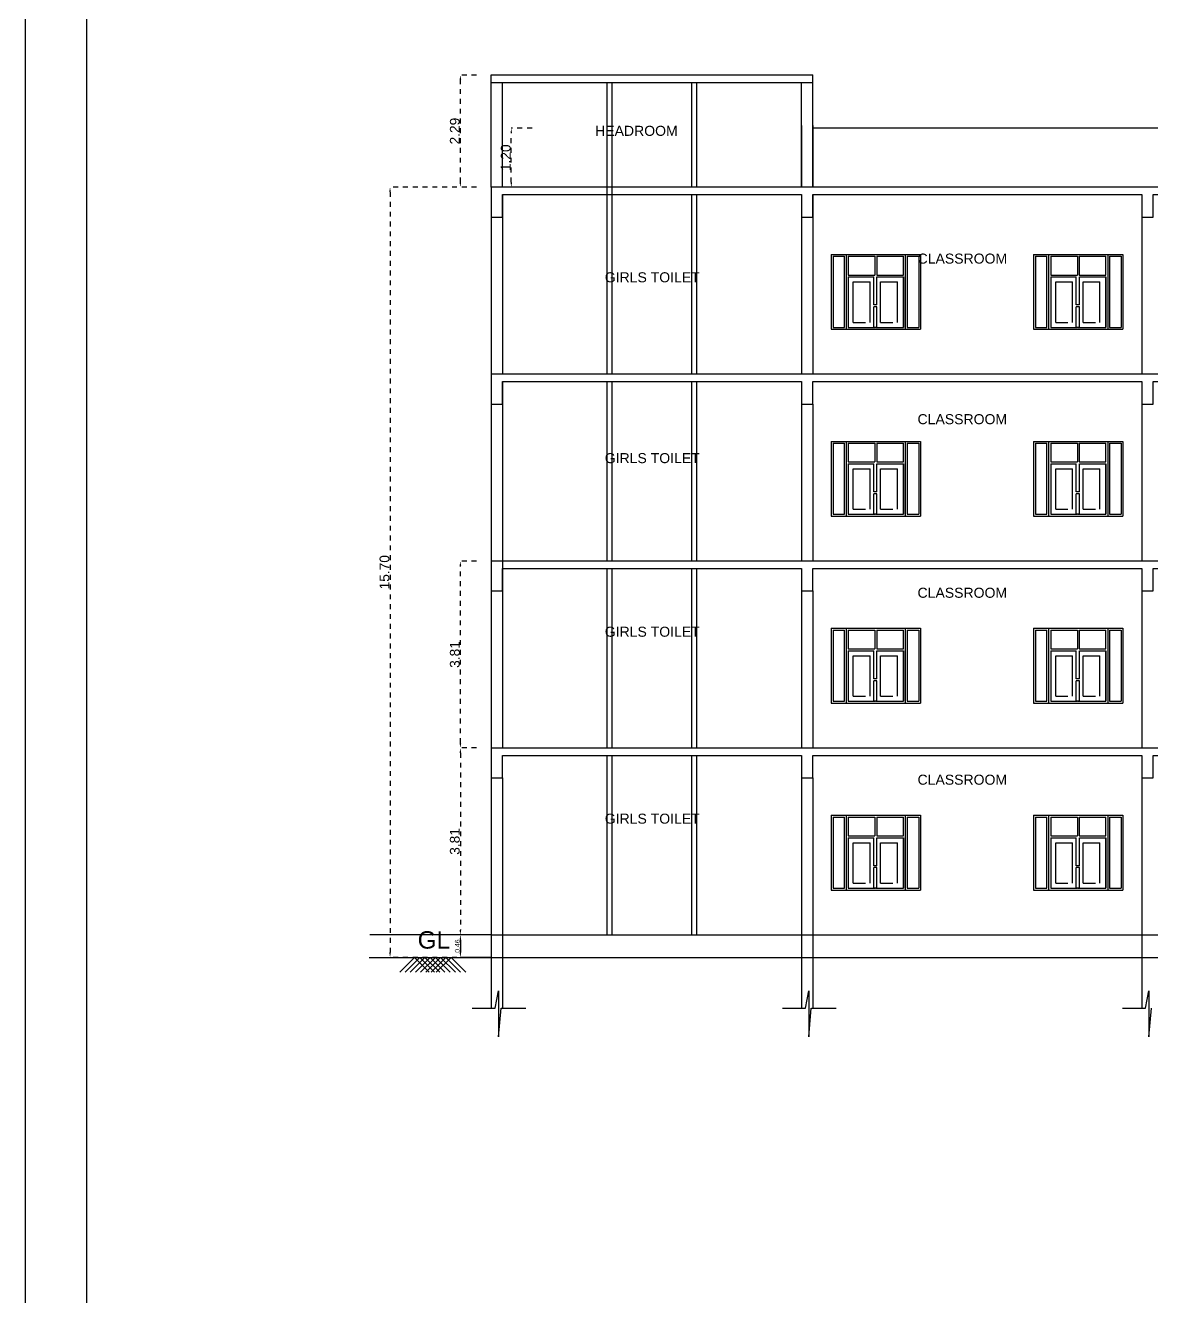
# Model space of a CAD drawing. Header units: metres. Extents: x -1744 to -758, y -4183 to -3914.
# Drawn here: x -901.32 to -878.37, y -4142.06 to -4116.15 of the extents above; entities that cross this region are included whole.
import ezdxf

# ---------------------------------------------------------------- set-up
doc = ezdxf.new("R2010")
doc.units = ezdxf.units.M
doc.header["$PDMODE"] = 3
doc.linetypes.add('DASHED2', pattern=[0.375, 0.25, -0.125])
doc.linetypes.add('DOT2', pattern=[0.125, 0, -0.125])
doc.layers.add('A_---WALLS', color=255, linetype='Continuous', lineweight=30)
doc.layers.add('DIM', color=41, linetype='Continuous', lineweight=13)
for name, color, linetype in [('B-FURNITURE', 22, 'Continuous'), ('BLK_1_FLR_0_REGULAR_ROOM_1', 2, 'Continuous'), ('BLK_1_FLR_1_REGULAR_ROOM_1', 2, 'Continuous'), ('BLK_1_HT_OF_BLDG', 5, 'Continuous'), ('BLK_1_PARAPET_HT', 233, 'Continuous'), ('BLK_1_PLINTH_HEIGHT', 7, 'Continuous'), ('BLK_1_STAIR_HEADROOM', 1, 'Continuous'), ('TEXT @ 1', 7, 'Continuous'), ('WALL', 7, 'Continuous'), ('WINDOW', 215, 'Continuous')]:
    doc.layers.add(name, color=color, linetype=linetype)
doc.styles.add('CORPORATION', font='arial.ttf')
doc.styles.add('S', font='swiss.ttf')
doc.styles.get("Standard").update_dxf_attribs({"font": 'arial.ttf'})
doc.styles.add('STYLE1', font='arial.ttf')
doc.dimstyles.new('Dim-outter', dxfattribs={"dimtxt": 1, "dimasz": 1, "dimexe": 0, "dimexo": 0, "dimgap": 1, "dimtad": 1, "dimlfac": -1, "dimzin": 3, "dimdsep": 46, "dimtxsty": 'CORPORATION', "dimblk": 'ARCHTICK', "dimcen": 0.125, "dimclrd": 8, "dimclre": 8, "dimclrt": 256, "dimazin": 0, "dimtfac": 0.5, "dimtix": 1, "dimtmove": 2, "dimatfit": 3, "dimfxl": 0, "dimtolj": 1, "dimtzin": 0, "dimarcsym": 0})
doc.dimstyles.new('STANDARD$0', dxfattribs={"dimtxt": 7, "dimasz": 3, "dimexe": 3, "dimexo": 1, "dimgap": 1.5, "dimtad": 1, "dimdec": 1, "dimzin": 1, "dimdsep": 46, "dimlunit": 4, "dimtxsty": 'Standard', "dimblk": 'OBLIQUE', "dimcen": 0.09375, "dimdle": 1, "dimclrd": 8, "dimclre": 8, "dimclrt": 7, "dimadec": 1, "dimazin": 0, "dimtfac": 1, "dimtdec": 1, "dimtix": 1, "dimtmove": 2, "dimatfit": 3, "dimldrblk": 'ARCHTICK', "dimfxl": 0, "dimfrac": 2, "dimtolj": 1, "dimtzin": 0, "dimarcsym": 0})

# ---------------------------------------------------------------- blocks, each defined once
blk = doc.blocks.new('GL')
at = {"layer": 'DIM', "color": 11}
for p, q in [((-29.49, -8.49), (-21, 0)), ((-26.49, -8.49), (-18, 0)), ((-23.49, -8.49), (-15, 0)), ((-12.51, -8.49), (-21, 0)), ((-20.49, -8.49), (-12, 0)), ((-9.51, -8.49), (-18, 0)), ((-17.49, -8.49), (-9, 0)), ((-6.51, -8.49), (-15, 0)), ((-14.49, -8.49), (-6, 0)), ((-3.51, -8.49), (-12, 0)), ((-11.49, -8.49), (-3, 0)), ((-0.51, -8.49), (-9, 0)), ((-8.49, -8.49), (0, 0)), ((2.49, -8.49), (-6, 0)), ((5.49, -8.49), (-3, 0)), ((8.49, -8.49), (0, 0))]:
    blk.add_line(p, q, dxfattribs=at)
at = {"layer": 'DIM', "style": 'S'}
blk.add_text('GL', height=10, dxfattribs=at).set_placement((-19.21, 5.05))
blk = doc.blocks.new('A$C51EC4C63')
at = {"layer": 'DIM', "color": 0}
blk.add_blockref('GL', (29.49, 8.49), dxfattribs=at)
blk = doc.blocks.new('A$C1C9B1590')
for p, q in [((713.664, 65.799), (720.217, 65.799)), ((713.664, 63.513), (713.664, 65.799)), ((713.664, 65.646), (720.217, 65.646)), ((713.892, 63.513), (713.892, 65.646)), ((716.026, 63.36), (716.026, 65.646)), ((716.128, 63.101), (716.128, 65.646)), ((717.753, 63.513), (717.753, 65.646)), ((717.855, 63.513), (717.855, 65.646)), ((719.988, 63.513), (719.988, 65.646)), ((720.217, 63.513), (720.217, 65.799)), ((713.664, 63.513), (713.664, 52.083)), ((713.892, 63.36), (713.892, 59.703)), ((716.026, 59.703), (716.026, 63.36)), ((716.127, 59.703), (716.128, 63.36)), ((717.753, 59.703), (717.753, 63.36)), ((717.855, 59.703), (717.855, 63.36)), ((719.988, 63.36), (719.988, 59.703)), ((726.923, 63.36), (726.922, 59.703)), ((720.217, 62.903), (720.217, 59.703)), ((713.892, 59.55), (713.892, 52.083)), ((716.026, 55.893), (716.026, 59.55)), ((716.127, 55.893), (716.127, 59.55)), ((717.753, 55.893), (717.753, 59.55)), ((717.855, 55.893), (717.855, 59.55)), ((726.922, 59.55), (726.922, 55.893)), ((719.988, 59.093), (719.988, 55.893)), ((720.217, 59.093), (720.217, 55.893)), ((716.026, 52.083), (716.026, 55.74)), ((716.127, 52.083), (716.127, 55.74)), ((717.753, 52.083), (717.753, 55.74)), ((717.855, 52.083), (717.855, 55.74)), ((726.922, 55.74), (726.922, 52.083)), ((719.988, 55.275), (719.988, 52.083)), ((720.217, 55.283), (720.217, 52.083)), ((713.664, 52.083), (713.886, 52.083)), ((713.892, 52.083), (822.401, 52.083)), ((720.217, 52.083), (726.922, 52.083)), ((716.026, 48.273), (716.026, 51.93)), ((716.127, 48.273), (716.127, 51.93)), ((717.753, 48.273), (717.753, 51.93)), ((717.855, 48.273), (717.855, 51.93)), ((713.664, 51.473), (713.664, 47.348)), ((713.892, 51.473), (713.892, 47.348)), ((719.988, 51.465), (719.988, 47.348)), ((720.217, 51.473), (720.217, 47.348)), ((726.922, 51.473), (726.922, 47.348)), ((713.664, 48.273), (711.188, 48.273)), ((713.664, 48.273), (713.886, 48.273)), ((713.892, 48.273), (822.401, 48.273)), ((720.217, 48.273), (726.922, 48.273)), ((711.176, 47.813), (822.172, 47.813)), ((713.664, 47.348), (713.664, 46.778)), ((713.892, 47.348), (713.892, 46.778)), ((719.988, 47.348), (719.988, 46.778)), ((720.217, 47.348), (720.217, 46.778)), ((726.922, 47.348), (726.922, 46.778)), ((713.741, 46.778), (713.808, 47.133)), ((713.808, 47.133), (713.808, 46.197)), ((720.065, 46.778), (720.133, 47.133)), ((720.133, 47.133), (720.133, 46.197)), ((727, 46.778), (727.067, 47.133)), ((727.067, 47.133), (727.067, 46.197)), ((713.272, 46.778), (713.741, 46.778)), ((713.808, 46.197), (713.863, 46.778)), ((713.863, 46.778), (714.37, 46.778)), ((719.597, 46.778), (720.065, 46.778)), ((720.133, 46.197), (720.187, 46.778)), ((720.188, 46.778), (720.694, 46.778)), ((726.531, 46.778), (727, 46.778)), ((727.067, 46.197), (727.122, 46.778))]:
    blk.add_line(p, q)
at = {"color": 1}
blk.add_lwpolyline([(704.169, 97.145), (847.148, 97.145), (847.148, 10.145), (704.169, 10.145)], close=True, dxfattribs=at)
for points in [[(761.822, 64.713), (720.217, 64.713)], [(713.664, 63.513), (713.664, 62.903), (713.892, 62.903), (713.892, 63.36), (719.988, 63.36), (719.988, 62.903), (720.217, 62.903), (720.217, 63.36), (726.923, 63.36), (726.923, 62.903), (727.151, 62.903), (727.151, 63.36), (733.857, 63.36), (733.857, 62.903), (734.085, 62.903), (734.085, 63.36), (740.791, 63.36), (740.791, 62.903), (741.02, 62.903), (741.02, 63.36), (747.725, 63.36), (747.725, 62.903), (747.954, 62.903)], [(713.664, 63.513), (713.664, 62.903), (713.892, 62.903), (713.892, 63.36), (719.988, 63.36), (719.988, 62.903), (720.217, 62.903), (720.217, 63.36), (726.923, 63.36), (726.923, 62.903), (727.151, 62.903), (727.151, 63.36), (733.857, 63.36), (733.857, 62.903), (734.085, 62.903), (734.085, 63.36), (740.791, 63.36), (740.791, 62.903), (741.02, 62.903), (741.02, 63.36), (747.725, 63.36), (747.725, 62.903), (747.954, 62.903)], [(812.571, 63.513), (713.664, 63.513)], [(816.077, 63.513), (713.664, 63.513)], [(812.571, 59.703), (713.664, 59.703)], [(713.664, 59.703), (713.664, 59.093), (713.892, 59.093), (713.892, 59.55), (719.988, 59.55), (719.988, 59.093), (720.217, 59.093), (720.217, 59.55), (726.922, 59.55), (726.922, 59.093), (727.151, 59.093), (727.151, 59.55), (733.857, 59.55), (733.857, 59.093), (734.085, 59.093), (734.085, 59.55), (740.791, 59.55), (740.791, 59.093), (741.019, 59.093), (741.019, 59.55), (747.725, 59.55), (747.725, 59.093), (747.954, 59.093)], [(713.664, 55.893), (713.664, 55.283), (713.892, 55.283), (713.892, 55.74), (719.988, 55.74), (719.988, 55.283), (720.217, 55.283), (720.217, 55.74), (726.922, 55.74), (726.922, 55.283), (727.151, 55.283), (727.151, 55.74), (733.857, 55.74), (733.857, 55.283), (734.085, 55.283), (734.085, 55.74), (740.791, 55.74), (740.791, 55.283), (741.019, 55.283), (741.019, 55.74), (747.725, 55.74), (747.725, 55.283), (747.954, 55.283)], [(768.574, 55.893), (713.664, 55.893)], [(713.664, 52.083), (713.664, 51.473), (713.892, 51.473), (713.892, 51.93), (719.988, 51.93), (719.988, 51.473), (720.217, 51.473), (720.217, 51.93), (726.922, 51.93), (726.922, 51.473), (727.151, 51.473), (727.151, 51.93), (733.857, 51.93), (733.857, 51.473), (734.085, 51.473), (734.085, 51.93), (740.791, 51.93), (740.791, 51.473), (741.019, 51.473), (741.019, 51.93), (747.725, 51.93), (747.725, 51.473), (747.954, 51.473)]]:
    blk.add_lwpolyline(points)
at = {"layer": 'A_---WALLS'}
blk.add_lwpolyline([(705.419, 95.895), (845.898, 95.895), (845.898, 11.395), (705.419, 11.395)], close=True, dxfattribs=at)
at = {"layer": 'B-FURNITURE'}
for p, q in [((719.988, 64.768), (719.988, 63.513)), ((720.217, 64.768), (720.217, 63.513)), ((713.892, 63.36), (713.892, 62.903)), ((719.988, 63.36), (719.988, 62.903)), ((720.217, 63.36), (720.217, 62.903)), ((726.923, 63.36), (726.923, 62.903))]:
    blk.add_line(p, q, dxfattribs=at)
at = {"layer": 'WINDOW'}
for p, q in [((720.591, 62.141), (720.591, 60.617)), ((720.591, 62.141), (722.413, 62.141)), ((720.629, 62.103), (720.629, 60.655)), ((720.629, 62.103), (720.864, 62.103)), ((720.864, 60.655), (720.864, 62.103)), ((720.902, 60.617), (720.902, 62.141)), ((720.902, 62.141), (722.413, 62.141)), ((720.94, 62.103), (721.483, 62.103)), ((720.94, 62.103), (720.94, 61.722)), ((721.483, 62.103), (721.483, 61.722)), ((721.521, 62.103), (722.064, 62.103)), ((721.521, 62.103), (721.521, 61.722)), ((722.064, 61.722), (722.064, 62.103)), ((722.102, 62.141), (722.102, 60.617)), ((722.102, 62.103), (722.102, 61.474)), ((722.14, 62.103), (722.375, 62.103)), ((722.14, 62.103), (722.14, 60.655)), ((722.375, 62.103), (722.375, 60.655)), ((722.413, 62.141), (722.413, 60.617)), ((724.717, 62.141), (724.717, 60.617)), ((724.717, 62.141), (726.539, 62.141)), ((724.755, 62.103), (724.755, 60.655)), ((724.755, 62.103), (724.99, 62.103)), ((724.99, 60.655), (724.99, 62.103)), ((725.028, 60.617), (725.028, 62.141)), ((725.028, 62.141), (726.539, 62.141)), ((725.066, 62.103), (725.609, 62.103)), ((725.066, 62.103), (725.066, 61.722)), ((725.609, 62.103), (725.609, 61.722)), ((725.647, 62.103), (726.19, 62.103)), ((725.647, 62.103), (725.647, 61.722)), ((726.19, 61.722), (726.19, 62.103)), ((726.228, 62.141), (726.228, 60.617)), ((726.228, 62.103), (726.228, 61.474)), ((726.266, 62.103), (726.266, 60.655)), ((726.266, 62.103), (726.501, 62.103)), ((726.501, 62.103), (726.501, 60.655)), ((726.539, 62.141), (726.539, 60.617)), ((720.94, 61.722), (721.483, 61.722)), ((720.94, 61.684), (720.94, 60.655)), ((720.94, 61.684), (721.461, 61.684)), ((721.461, 61.112), (721.461, 61.684)), ((721.521, 61.722), (722.064, 61.722)), ((721.524, 61.112), (721.524, 61.684)), ((721.524, 61.684), (722.064, 61.684)), ((722.064, 61.684), (722.064, 60.655)), ((722.064, 60.655), (722.064, 61.684)), ((725.066, 61.722), (725.609, 61.722)), ((725.066, 61.684), (725.587, 61.684)), ((725.066, 61.684), (725.066, 60.655)), ((725.587, 61.112), (725.587, 61.684)), ((725.647, 61.722), (726.19, 61.722)), ((725.65, 61.684), (726.19, 61.684)), ((725.65, 61.112), (725.65, 61.684)), ((726.19, 61.684), (726.19, 60.655)), ((726.19, 60.655), (726.19, 61.684)), ((721.042, 61.582), (721.385, 61.582)), ((721.042, 60.757), (721.042, 61.582)), ((721.385, 60.757), (721.385, 61.582)), ((721.6, 60.757), (721.6, 61.582)), ((721.6, 61.582), (721.943, 61.582)), ((721.943, 60.757), (721.943, 61.582)), ((725.168, 61.582), (725.51, 61.582)), ((725.168, 60.757), (725.168, 61.582)), ((725.51, 60.757), (725.51, 61.582)), ((725.726, 61.582), (726.069, 61.582)), ((725.726, 60.757), (725.726, 61.582)), ((726.069, 60.757), (726.069, 61.582)), ((721.461, 60.655), (721.461, 61.074)), ((721.524, 60.655), (721.524, 61.074)), ((725.587, 60.655), (725.587, 61.074)), ((725.65, 60.655), (725.65, 61.074)), ((720.629, 60.655), (720.864, 60.655)), ((720.94, 60.655), (721.486, 60.655)), ((721.521, 60.655), (721.461, 60.655)), ((721.524, 60.655), (721.483, 60.655)), ((721.499, 60.655), (722.064, 60.655)), ((722.14, 60.655), (722.375, 60.655)), ((724.755, 60.655), (724.99, 60.655)), ((725.066, 60.655), (725.612, 60.655)), ((725.647, 60.655), (725.587, 60.655)), ((725.65, 60.655), (725.609, 60.655)), ((725.625, 60.655), (726.19, 60.655)), ((726.266, 60.655), (726.501, 60.655)), ((720.591, 60.617), (721.378, 60.617)), ((720.591, 60.617), (722.413, 60.617)), ((720.902, 60.617), (722.413, 60.617)), ((724.717, 60.617), (725.504, 60.617)), ((724.717, 60.617), (726.539, 60.617)), ((725.028, 60.617), (726.539, 60.617)), ((720.591, 58.331), (722.413, 58.331)), ((720.591, 58.331), (720.591, 56.807)), ((720.629, 58.293), (720.629, 56.845)), ((720.629, 58.293), (720.864, 58.293)), ((720.864, 56.845), (720.864, 58.293)), ((720.902, 56.807), (720.902, 58.331)), ((720.902, 58.331), (722.413, 58.331)), ((720.94, 58.293), (721.483, 58.293)), ((720.94, 58.293), (720.94, 57.912)), ((721.483, 58.293), (721.483, 57.912)), ((721.521, 58.293), (722.064, 58.293)), ((721.521, 58.293), (721.521, 57.912)), ((722.064, 57.912), (722.064, 58.293)), ((722.102, 58.331), (722.102, 56.807)), ((722.102, 58.293), (722.102, 57.664)), ((722.14, 58.293), (722.375, 58.293)), ((722.14, 58.293), (722.14, 56.845)), ((722.375, 58.293), (722.375, 56.845)), ((722.413, 58.331), (722.413, 56.807)), ((724.717, 58.331), (724.717, 56.807)), ((724.717, 58.331), (726.539, 58.331)), ((724.755, 58.293), (724.99, 58.293)), ((724.755, 58.293), (724.755, 56.845)), ((724.99, 56.845), (724.99, 58.293)), ((725.028, 56.807), (725.028, 58.331)), ((725.028, 58.331), (726.539, 58.331)), ((725.066, 58.293), (725.609, 58.293)), ((725.066, 58.293), (725.066, 57.912)), ((725.609, 58.293), (725.609, 57.912)), ((725.647, 58.293), (725.647, 57.912)), ((725.647, 58.293), (726.19, 58.293)), ((726.19, 57.912), (726.19, 58.293)), ((726.228, 58.331), (726.228, 56.807)), ((726.228, 58.293), (726.228, 57.664)), ((726.266, 58.293), (726.266, 56.845)), ((726.266, 58.293), (726.501, 58.293)), ((726.501, 58.293), (726.501, 56.845)), ((726.539, 58.331), (726.539, 56.807)), ((720.94, 57.912), (721.483, 57.912)), ((720.94, 57.874), (720.94, 56.845)), ((720.94, 57.874), (721.461, 57.874)), ((721.461, 57.302), (721.461, 57.874)), ((721.521, 57.912), (722.064, 57.912)), ((721.524, 57.874), (722.064, 57.874)), ((721.524, 57.302), (721.524, 57.874)), ((722.064, 56.845), (722.064, 57.874)), ((722.064, 57.874), (722.064, 56.845)), ((725.066, 57.912), (725.609, 57.912)), ((725.066, 57.874), (725.066, 56.845)), ((725.066, 57.874), (725.587, 57.874)), ((725.587, 57.302), (725.587, 57.874)), ((725.647, 57.912), (726.19, 57.912)), ((725.65, 57.302), (725.65, 57.874)), ((725.65, 57.874), (726.19, 57.874)), ((726.19, 57.874), (726.19, 56.845)), ((726.19, 56.845), (726.19, 57.874)), ((721.042, 56.947), (721.042, 57.772)), ((721.042, 57.772), (721.385, 57.772)), ((721.385, 56.947), (721.385, 57.772)), ((721.6, 56.947), (721.6, 57.772)), ((721.6, 57.772), (721.943, 57.772)), ((721.943, 56.947), (721.943, 57.772)), ((725.168, 56.947), (725.168, 57.772)), ((725.168, 57.772), (725.51, 57.772)), ((725.51, 56.947), (725.51, 57.772)), ((725.726, 56.947), (725.726, 57.772)), ((725.726, 57.772), (726.069, 57.772)), ((726.069, 56.947), (726.069, 57.772)), ((721.461, 56.845), (721.461, 57.264)), ((721.524, 56.845), (721.524, 57.264)), ((725.587, 56.845), (725.587, 57.264)), ((725.65, 56.845), (725.65, 57.264)), ((720.591, 56.807), (721.378, 56.807)), ((720.591, 56.807), (722.413, 56.807)), ((720.629, 56.845), (720.864, 56.845)), ((720.902, 56.807), (722.413, 56.807)), ((720.94, 56.845), (721.486, 56.845)), ((721.521, 56.845), (721.461, 56.845)), ((721.524, 56.845), (721.483, 56.845)), ((721.499, 56.845), (722.064, 56.845)), ((722.14, 56.845), (722.375, 56.845)), ((724.717, 56.807), (725.504, 56.807)), ((724.717, 56.807), (726.539, 56.807)), ((724.755, 56.845), (724.99, 56.845)), ((725.028, 56.807), (726.539, 56.807)), ((725.066, 56.845), (725.612, 56.845)), ((725.647, 56.845), (725.587, 56.845)), ((725.65, 56.845), (725.609, 56.845)), ((725.625, 56.845), (726.19, 56.845)), ((726.266, 56.845), (726.501, 56.845)), ((720.591, 54.521), (722.413, 54.521)), ((720.591, 54.521), (720.591, 52.997)), ((720.629, 54.483), (720.629, 53.035)), ((720.629, 54.483), (720.864, 54.483)), ((720.864, 53.035), (720.864, 54.483)), ((720.902, 52.997), (720.902, 54.521)), ((720.902, 54.521), (722.413, 54.521)), ((720.94, 54.483), (720.94, 54.102)), ((720.94, 54.483), (721.483, 54.483)), ((721.483, 54.483), (721.483, 54.102)), ((721.521, 54.483), (722.064, 54.483)), ((721.521, 54.483), (721.521, 54.102)), ((722.064, 54.102), (722.064, 54.483)), ((722.102, 54.521), (722.102, 52.997)), ((722.102, 54.483), (722.102, 53.854)), ((722.14, 54.483), (722.375, 54.483)), ((722.14, 54.483), (722.14, 53.035)), ((722.375, 54.483), (722.375, 53.035)), ((722.413, 54.521), (722.413, 52.997)), ((724.717, 54.521), (724.717, 52.997)), ((724.717, 54.521), (726.539, 54.521)), ((724.755, 54.483), (724.99, 54.483)), ((724.755, 54.483), (724.755, 53.035)), ((724.99, 53.035), (724.99, 54.483)), ((725.028, 52.997), (725.028, 54.521)), ((725.028, 54.521), (726.539, 54.521)), ((725.066, 54.483), (725.609, 54.483)), ((725.066, 54.483), (725.066, 54.102)), ((725.609, 54.483), (725.609, 54.102)), ((725.647, 54.483), (726.19, 54.483)), ((725.647, 54.483), (725.647, 54.102)), ((726.19, 54.102), (726.19, 54.483)), ((726.228, 54.521), (726.228, 52.997)), ((726.228, 54.483), (726.228, 53.854)), ((726.266, 54.483), (726.266, 53.035)), ((726.266, 54.483), (726.501, 54.483)), ((726.501, 54.483), (726.501, 53.035)), ((726.539, 54.521), (726.539, 52.997)), ((720.94, 54.102), (721.483, 54.102)), ((720.94, 54.064), (721.461, 54.064)), ((720.94, 54.064), (720.94, 53.035)), ((721.042, 53.137), (721.042, 53.962)), ((721.042, 53.962), (721.385, 53.962)), ((721.385, 53.137), (721.385, 53.962)), ((721.461, 53.492), (721.461, 54.064)), ((721.521, 54.102), (722.064, 54.102)), ((721.524, 53.492), (721.524, 54.064)), ((721.524, 54.064), (722.064, 54.064)), ((721.6, 53.137), (721.6, 53.962)), ((721.6, 53.962), (721.943, 53.962)), ((721.943, 53.137), (721.943, 53.962)), ((722.064, 53.035), (722.064, 54.064)), ((722.064, 54.064), (722.064, 53.035)), ((725.066, 54.102), (725.609, 54.102)), ((725.066, 54.064), (725.066, 53.035)), ((725.066, 54.064), (725.587, 54.064)), ((725.168, 53.137), (725.168, 53.962)), ((725.168, 53.962), (725.51, 53.962)), ((725.51, 53.137), (725.51, 53.962)), ((725.587, 53.492), (725.587, 54.064)), ((725.647, 54.102), (726.19, 54.102)), ((725.65, 53.492), (725.65, 54.064)), ((725.65, 54.064), (726.19, 54.064)), ((725.726, 53.962), (726.069, 53.962)), ((725.726, 53.137), (725.726, 53.962)), ((726.069, 53.137), (726.069, 53.962)), ((726.19, 53.035), (726.19, 54.064)), ((726.19, 54.064), (726.19, 53.035)), ((721.461, 53.035), (721.461, 53.454)), ((721.524, 53.035), (721.524, 53.454)), ((725.587, 53.035), (725.587, 53.454)), ((725.65, 53.035), (725.65, 53.454)), ((720.591, 52.997), (721.378, 52.997)), ((720.591, 52.997), (722.413, 52.997)), ((720.629, 53.035), (720.864, 53.035)), ((720.902, 52.997), (722.413, 52.997)), ((720.94, 53.035), (721.486, 53.035)), ((721.521, 53.035), (721.461, 53.035)), ((721.524, 53.035), (721.483, 53.035)), ((721.499, 53.035), (722.064, 53.035)), ((722.14, 53.035), (722.375, 53.035)), ((724.717, 52.997), (725.504, 52.997)), ((724.717, 52.997), (726.539, 52.997)), ((724.755, 53.035), (724.99, 53.035)), ((725.028, 52.997), (726.539, 52.997)), ((725.066, 53.035), (725.612, 53.035)), ((725.647, 53.035), (725.587, 53.035)), ((725.65, 53.035), (725.609, 53.035)), ((725.625, 53.035), (726.19, 53.035)), ((726.266, 53.035), (726.501, 53.035)), ((720.591, 50.711), (722.413, 50.711)), ((720.591, 50.711), (720.591, 49.187)), ((720.629, 50.673), (720.629, 49.225)), ((720.629, 50.673), (720.864, 50.673)), ((720.864, 49.225), (720.864, 50.673)), ((720.902, 49.187), (720.902, 50.711)), ((720.902, 50.711), (722.413, 50.711)), ((720.94, 50.673), (720.94, 50.292)), ((720.94, 50.673), (721.483, 50.673)), ((721.483, 50.673), (721.483, 50.292)), ((721.521, 50.673), (722.064, 50.673)), ((721.521, 50.673), (721.521, 50.292)), ((722.064, 50.292), (722.064, 50.673)), ((722.102, 50.711), (722.102, 49.187)), ((722.102, 50.673), (722.102, 50.044)), ((722.14, 50.673), (722.375, 50.673)), ((722.14, 50.673), (722.14, 49.225)), ((722.375, 50.673), (722.375, 49.225)), ((722.413, 50.711), (722.413, 49.187)), ((724.717, 50.711), (724.717, 49.187)), ((724.717, 50.711), (726.539, 50.711)), ((724.755, 50.673), (724.99, 50.673)), ((724.755, 50.673), (724.755, 49.225)), ((724.99, 49.225), (724.99, 50.673)), ((725.028, 49.187), (725.028, 50.711)), ((725.028, 50.711), (726.539, 50.711)), ((725.066, 50.673), (725.609, 50.673)), ((725.066, 50.673), (725.066, 50.292)), ((725.609, 50.673), (725.609, 50.292)), ((725.647, 50.673), (726.19, 50.673)), ((725.647, 50.673), (725.647, 50.292)), ((726.19, 50.292), (726.19, 50.673)), ((726.228, 50.711), (726.228, 49.187)), ((726.228, 50.673), (726.228, 50.044)), ((726.266, 50.673), (726.266, 49.225)), ((726.266, 50.673), (726.501, 50.673)), ((726.501, 50.673), (726.501, 49.225)), ((726.539, 50.711), (726.539, 49.187)), ((720.94, 50.292), (721.483, 50.292)), ((721.521, 50.292), (722.064, 50.292)), ((725.066, 50.292), (725.609, 50.292)), ((725.647, 50.292), (726.19, 50.292)), ((720.94, 50.254), (721.461, 50.254)), ((720.94, 50.254), (720.94, 49.225)), ((721.042, 49.327), (721.042, 50.152)), ((721.042, 50.152), (721.385, 50.152)), ((721.385, 49.327), (721.385, 50.152)), ((721.461, 49.682), (721.461, 50.254)), ((721.524, 49.682), (721.524, 50.254)), ((721.524, 50.254), (722.064, 50.254)), ((721.6, 49.327), (721.6, 50.152)), ((721.6, 50.152), (721.943, 50.152)), ((721.943, 49.327), (721.943, 50.152)), ((722.064, 49.225), (722.064, 50.254)), ((722.064, 50.254), (722.064, 49.225)), ((725.066, 50.254), (725.066, 49.225)), ((725.066, 50.254), (725.587, 50.254)), ((725.168, 49.327), (725.168, 50.152)), ((725.168, 50.152), (725.51, 50.152)), ((725.51, 49.327), (725.51, 50.152)), ((725.587, 49.682), (725.587, 50.254)), ((725.65, 49.682), (725.65, 50.254)), ((725.65, 50.254), (726.19, 50.254)), ((725.726, 50.152), (726.069, 50.152)), ((725.726, 49.327), (725.726, 50.152)), ((726.069, 49.327), (726.069, 50.152)), ((726.19, 49.225), (726.19, 50.254)), ((726.19, 50.254), (726.19, 49.225)), ((721.461, 49.225), (721.461, 49.644)), ((721.524, 49.225), (721.524, 49.644)), ((725.587, 49.225), (725.587, 49.644)), ((725.65, 49.225), (725.65, 49.644)), ((720.629, 49.225), (720.864, 49.225)), ((720.94, 49.225), (721.486, 49.225)), ((721.521, 49.225), (721.461, 49.225)), ((721.524, 49.225), (721.483, 49.225)), ((721.499, 49.225), (722.064, 49.225)), ((722.14, 49.225), (722.375, 49.225)), ((724.755, 49.225), (724.99, 49.225)), ((725.066, 49.225), (725.612, 49.225)), ((725.647, 49.225), (725.587, 49.225)), ((725.65, 49.225), (725.609, 49.225)), ((725.625, 49.225), (726.19, 49.225)), ((726.266, 49.225), (726.501, 49.225)), ((720.591, 49.187), (721.378, 49.187)), ((720.591, 49.187), (722.413, 49.187)), ((720.902, 49.187), (722.413, 49.187)), ((724.717, 49.187), (725.504, 49.187)), ((724.717, 49.187), (726.539, 49.187)), ((725.028, 49.187), (726.539, 49.187))]:
    blk.add_line(p, q, dxfattribs=at)
at = {"layer": 'WINDOW', "linetype": 'DASHED2'}
for p, q in [((721.524, 61.112), (721.461, 61.112)), ((721.524, 61.074), (721.461, 61.074)), ((725.65, 61.112), (725.587, 61.112)), ((725.65, 61.074), (725.587, 61.074)), ((721.042, 60.757), (721.385, 60.757)), ((721.524, 60.655), (721.461, 60.655)), ((721.6, 60.757), (721.943, 60.757)), ((725.168, 60.757), (725.51, 60.757)), ((725.65, 60.655), (725.587, 60.655)), ((725.726, 60.757), (726.069, 60.757)), ((721.524, 57.302), (721.461, 57.302)), ((721.524, 57.264), (721.461, 57.264)), ((725.65, 57.302), (725.587, 57.302)), ((725.65, 57.264), (725.587, 57.264)), ((721.042, 56.947), (721.385, 56.947)), ((721.524, 56.845), (721.461, 56.845)), ((721.6, 56.947), (721.943, 56.947)), ((725.168, 56.947), (725.51, 56.947)), ((725.65, 56.845), (725.587, 56.845)), ((725.726, 56.947), (726.069, 56.947)), ((721.524, 53.492), (721.461, 53.492)), ((721.524, 53.454), (721.461, 53.454)), ((725.65, 53.492), (725.587, 53.492)), ((725.65, 53.454), (725.587, 53.454)), ((721.042, 53.137), (721.385, 53.137)), ((721.6, 53.137), (721.943, 53.137)), ((725.168, 53.137), (725.51, 53.137)), ((725.726, 53.137), (726.069, 53.137)), ((721.524, 53.035), (721.461, 53.035)), ((725.65, 53.035), (725.587, 53.035)), ((721.524, 49.682), (721.461, 49.682)), ((721.524, 49.644), (721.461, 49.644)), ((725.65, 49.682), (725.587, 49.682)), ((725.65, 49.644), (725.587, 49.644)), ((721.042, 49.327), (721.385, 49.327)), ((721.524, 49.225), (721.461, 49.225)), ((721.6, 49.327), (721.943, 49.327)), ((725.168, 49.327), (725.51, 49.327)), ((725.65, 49.225), (725.587, 49.225)), ((725.726, 49.327), (726.069, 49.327))]:
    blk.add_line(p, q, dxfattribs=at)
at = {"xscale": 0.0354537316548328, "yscale": 0.0354537316548328, "zscale": 0.0354537316548328}
blk.add_blockref('A$C51EC4C63', (711.799, 47.513), dxfattribs=at)
at = {"layer": 'TEXT @ 1', "attachment_point": 1, "style": 'STYLE1'}
for s, insert, char_height in [('HEADROOM', (715.781, 64.763), 0.2045), ('CLASSROOM', (722.353, 62.159), 0.2045), ('GIRLS TOILET', (715.977, 61.778), 0.20446), ('CLASSROOM', (722.352, 58.886), 0.2045), ('GIRLS TOILET', (715.977, 58.092), 0.20446), ('CLASSROOM', (722.352, 55.348), 0.2045), ('GIRLS TOILET', (715.977, 54.554), 0.20446), ('CLASSROOM', (722.352, 51.538), 0.2045), ('GIRLS TOILET', (715.977, 50.744), 0.20446)]:
    blk.add_mtext_dynamic_manual_height_columns(s, width=197.74072, gutter_width=15, heights=[0], dxfattribs=dict(at, insert=insert, char_height=char_height))
blk = doc.blocks.new('*D551')
at = {"layer": 'BLK_1_FLR_0_REGULAR_ROOM_1', "color": 3, "linetype": 'DOT2', "lineweight": -2, "ltscale": 0.05}
for p, q in [((-892.125, -4130.881), (-892.455, -4130.881)), ((-892.455, -4130.981), (-892.455, -4134.591)), ((-892.125, -4134.691), (-892.455, -4134.691))]:
    blk.add_line(p, q, dxfattribs=at)
at = {"layer": 'BLK_1_FLR_0_REGULAR_ROOM_1', "color": 3, "ltscale": 0.05}
for points in [[(-892.471, -4130.981), (-892.438, -4130.981), (-892.455, -4130.881)], [(-892.471, -4134.591), (-892.438, -4134.591), (-892.455, -4134.691)]]:
    blk.add_solid(points, dxfattribs=at)
at = {"layer": 'DEFPOINTS', "color": 0, "ltscale": 0.05}
for p in [(-891.825, -4130.881), (-892.455, -4134.691), (-891.825, -4134.691)]:
    blk.add_point(p, dxfattribs=at)
at = {"layer": 'BLK_1_FLR_0_REGULAR_ROOM_1', "color": 3, "ltscale": 0.05, "insert": (-892.567, -4132.786), "char_height": 0.2, "attachment_point": 5, "rotation": 90, "style": 'CORPORATION'}
blk.add_mtext('\\A1;3.81', dxfattribs=at)
blk = doc.blocks.new('*D552')
at = {"layer": 'BLK_1_FLR_1_REGULAR_ROOM_1', "color": 3, "linetype": 'DOT2', "lineweight": -2, "ltscale": 0.05}
for p, q in [((-892.125, -4127.071), (-892.455, -4127.071)), ((-892.455, -4130.781), (-892.455, -4127.171)), ((-892.125, -4130.881), (-892.455, -4130.881))]:
    blk.add_line(p, q, dxfattribs=at)
at = {"layer": 'BLK_1_FLR_1_REGULAR_ROOM_1', "color": 3, "ltscale": 0.05}
for points in [[(-892.471, -4127.171), (-892.438, -4127.171), (-892.455, -4127.071)], [(-892.471, -4130.781), (-892.438, -4130.781), (-892.455, -4130.881)]]:
    blk.add_solid(points, dxfattribs=at)
at = {"layer": 'DEFPOINTS', "color": 0, "ltscale": 0.05}
for p in [(-892.455, -4127.071), (-891.825, -4127.071), (-891.825, -4130.881)]:
    blk.add_point(p, dxfattribs=at)
at = {"layer": 'BLK_1_FLR_1_REGULAR_ROOM_1', "color": 3, "ltscale": 0.05, "insert": (-892.567, -4128.976), "char_height": 0.2, "attachment_point": 5, "rotation": 90, "style": 'CORPORATION'}
blk.add_mtext('\\A1;3.81', dxfattribs=at)
blk = doc.blocks.new('*D553')
at = {"layer": 'BLK_1_STAIR_HEADROOM', "linetype": 'DOT2', "lineweight": -2, "ltscale": 0.05}
for p, q in [((-892.125, -4117.165), (-892.455, -4117.165)), ((-892.455, -4119.351), (-892.455, -4117.265)), ((-892.125, -4119.451), (-892.455, -4119.451))]:
    blk.add_line(p, q, dxfattribs=at)
at = {"layer": 'BLK_1_STAIR_HEADROOM', "ltscale": 0.05}
for points in [[(-892.471, -4117.265), (-892.438, -4117.265), (-892.455, -4117.165)], [(-892.471, -4119.351), (-892.438, -4119.351), (-892.455, -4119.451)]]:
    blk.add_solid(points, dxfattribs=at)
at = {"layer": 'DEFPOINTS', "color": 0, "ltscale": 0.05}
for p in [(-892.455, -4117.165), (-891.825, -4117.165), (-891.825, -4119.451)]:
    blk.add_point(p, dxfattribs=at)
at = {"layer": 'BLK_1_STAIR_HEADROOM', "ltscale": 0.05, "insert": (-892.567, -4118.308), "char_height": 0.2, "attachment_point": 5, "rotation": 90, "style": 'CORPORATION'}
blk.add_mtext('\\A1;2.29', dxfattribs=at)
blk = doc.blocks.new('*D554')
at = {"layer": 'BLK_1_HT_OF_BLDG', "linetype": 'DOT2', "lineweight": -2, "ltscale": 0.05}
for p, q in [((-892.125, -4119.451), (-893.888, -4119.451)), ((-893.888, -4119.551), (-893.888, -4135.048)), ((-892.125, -4135.148), (-893.888, -4135.148))]:
    blk.add_line(p, q, dxfattribs=at)
at = {"layer": 'BLK_1_HT_OF_BLDG', "ltscale": 0.05}
for points in [[(-893.905, -4119.551), (-893.872, -4119.551), (-893.888, -4119.451)], [(-893.905, -4135.048), (-893.872, -4135.048), (-893.888, -4135.148)]]:
    blk.add_solid(points, dxfattribs=at)
at = {"layer": 'DEFPOINTS', "color": 0, "ltscale": 0.05}
for p in [(-891.825, -4119.451), (-893.888, -4135.148), (-891.825, -4135.148)]:
    blk.add_point(p, dxfattribs=at)
at = {"layer": 'BLK_1_HT_OF_BLDG', "ltscale": 0.05, "insert": (-894, -4127.299), "char_height": 0.2, "attachment_point": 5, "rotation": 90, "style": 'CORPORATION'}
blk.add_mtext('\\A1;15.70', dxfattribs=at)
blk = doc.blocks.new('*D555')
at = {"layer": 'BLK_1_PLINTH_HEIGHT', "color": 0, "lineweight": -2}
for p, q in [((-891.825, -4134.691), (-892.455, -4134.691)), ((-892.455, -4134.791), (-892.455, -4135.048)), ((-891.825, -4135.148), (-892.455, -4135.148))]:
    blk.add_line(p, q, dxfattribs=at)
at = {"layer": 'BLK_1_PLINTH_HEIGHT', "color": 0}
for points in [[(-892.471, -4134.791), (-892.438, -4134.791), (-892.455, -4134.691)], [(-892.471, -4135.048), (-892.438, -4135.048), (-892.455, -4135.148)]]:
    blk.add_solid(points, dxfattribs=at)
at = {"layer": 'DEFPOINTS', "color": 0}
for p in [(-891.825, -4134.691), (-892.455, -4135.148), (-891.825, -4135.148)]:
    blk.add_point(p, dxfattribs=at)
at = {"layer": 'BLK_1_PLINTH_HEIGHT', "color": 0, "insert": (-892.516, -4134.919), "char_height": 0.1, "attachment_point": 5, "rotation": 90}
blk.add_mtext('\\A1;0.46', dxfattribs=at)
blk = doc.blocks.new('*D556')
at = {"layer": 'BLK_1_PARAPET_HT', "linetype": 'DOT2', "lineweight": -2, "ltscale": 0.05}
for p, q in [((-890.994, -4118.251), (-891.417, -4118.251)), ((-891.417, -4119.351), (-891.417, -4118.351)), ((-890.994, -4119.451), (-891.417, -4119.451))]:
    blk.add_line(p, q, dxfattribs=at)
at = {"layer": 'BLK_1_PARAPET_HT', "ltscale": 0.05}
for points in [[(-891.433, -4118.351), (-891.4, -4118.351), (-891.417, -4118.251)], [(-891.433, -4119.351), (-891.4, -4119.351), (-891.417, -4119.451)]]:
    blk.add_solid(points, dxfattribs=at)
at = {"layer": 'DEFPOINTS', "color": 0, "ltscale": 0.05}
for p in [(-891.417, -4118.251), (-890.694, -4118.251), (-890.694, -4119.451)]:
    blk.add_point(p, dxfattribs=at)
at = {"layer": 'BLK_1_PARAPET_HT', "ltscale": 0.05, "insert": (-891.529, -4118.851), "char_height": 0.2, "attachment_point": 5, "rotation": 90, "style": 'CORPORATION'}
blk.add_mtext('\\A1;1.20', dxfattribs=at)

msp = doc.modelspace()

# ---------------------------------------------------------------- block references
at = {"layer": 'WALL'}
msp.add_blockref('A$C1C9B1590', (-1605.48862, -4182.96317), dxfattribs=at)

# ---------------------------------------------------------------- dimensions: what is measured, and where the dimension line sits
at = {"layer": 'BLK_1_FLR_0_REGULAR_ROOM_1', "color": 3, "ltscale": 0.05}
dim = msp.add_linear_dim(base=(-892.45451, -4134.69065), p1=(-891.825, -4130.88065), p2=(-891.825, -4134.69065), angle=90, dimstyle='Dim-outter', override={"dimtxt": 0.2, "dimasz": 0.1, "dimexo": 0.3, "dimgap": 0.01, "dimpost": '\\X', "dimsah": 1, "dimclrd": 3, "dimclre": 3, "dimclrt": 3}, dxfattribs=at)
dim.commit()
dim.dimension.update_dxf_attribs({"geometry": '*D551', "text_midpoint": (-892.5667, -4132.78565)})
at = {"layer": 'BLK_1_FLR_1_REGULAR_ROOM_1', "color": 3, "ltscale": 0.05}
dim = msp.add_linear_dim(base=(-892.45451, -4127.07065), p1=(-891.825, -4130.88065), p2=(-891.825, -4127.07065), angle=90, dimstyle='Dim-outter', override={"dimtxt": 0.2, "dimasz": 0.1, "dimexo": 0.3, "dimgap": 0.01, "dimpost": '\\X', "dimsah": 1, "dimclrd": 3, "dimclre": 3, "dimclrt": 3}, dxfattribs=at)
dim.commit()
dim.dimension.update_dxf_attribs({"geometry": '*D552', "text_midpoint": (-892.5667, -4128.97565)})
at = {"layer": 'BLK_1_HT_OF_BLDG', "color": 5, "ltscale": 0.05}
dim = msp.add_linear_dim(base=(-893.88823, -4135.14785), p1=(-891.825, -4119.45065), p2=(-891.825, -4135.14785), angle=90, dimstyle='Dim-outter', override={"dimtxt": 0.2, "dimasz": 0.1, "dimexo": 0.3, "dimgap": 0.01, "dimpost": '\\X', "dimsah": 1, "dimclrd": 256, "dimclre": 256}, dxfattribs=at)
dim.commit()
dim.dimension.update_dxf_attribs({"geometry": '*D554', "text_midpoint": (-894.00035, -4127.29925)})
at = {"layer": 'BLK_1_PARAPET_HT', "color": 233, "ltscale": 0.05}
dim = msp.add_linear_dim(base=(-891.41671, -4118.25065), p1=(-890.69409, -4119.45065), p2=(-890.69409, -4118.25065), angle=90, dimstyle='Dim-outter', override={"dimtxt": 0.2, "dimasz": 0.1, "dimexo": 0.3, "dimgap": 0.01, "dimpost": '\\X', "dimsah": 1, "dimclrd": 256, "dimclre": 256}, dxfattribs=at)
dim.commit()
dim.dimension.update_dxf_attribs({"geometry": '*D556', "text_midpoint": (-891.52882, -4118.85065)})
at = {"layer": 'BLK_1_PLINTH_HEIGHT', "color": 7}
dim = msp.add_linear_dim(base=(-892.45451, -4135.14785), p1=(-891.825, -4134.69065), p2=(-891.825, -4135.14785), angle=90, dimstyle='STANDARD$0', override={"dimtxt": 0.1, "dimasz": 0.1, "dimexe": 0, "dimexo": 0, "dimgap": 0.01, "dimtoh": 1, "dimdec": 2, "dimzin": 0, "dimlunit": 2, "dimpost": '', "dimcen": 0.09, "dimdle": 0, "dimclrd": 0, "dimclre": 0, "dimclrt": 0, "dimadec": 0, "dimtdec": 4, "dimtix": 0, "dimtofl": 0, "dimtmove": 0, "dimfrac": 0}, dxfattribs=at)
dim.commit()
dim.dimension.update_dxf_attribs({"geometry": '*D555', "text_midpoint": (-892.51557, -4134.91925)})
at = {"layer": 'BLK_1_STAIR_HEADROOM', "color": 1, "ltscale": 0.05}
dim = msp.add_linear_dim(base=(-892.45451, -4117.16465), p1=(-891.825, -4119.45065), p2=(-891.825, -4117.16465), angle=90, dimstyle='Dim-outter', override={"dimtxt": 0.2, "dimasz": 0.1, "dimexo": 0.3, "dimgap": 0.01, "dimpost": '\\X', "dimsah": 1, "dimclrd": 256, "dimclre": 256}, dxfattribs=at)
dim.commit()
dim.dimension.update_dxf_attribs({"geometry": '*D553', "text_midpoint": (-892.56663, -4118.30765)})

doc.saveas('drawing.dxf')
